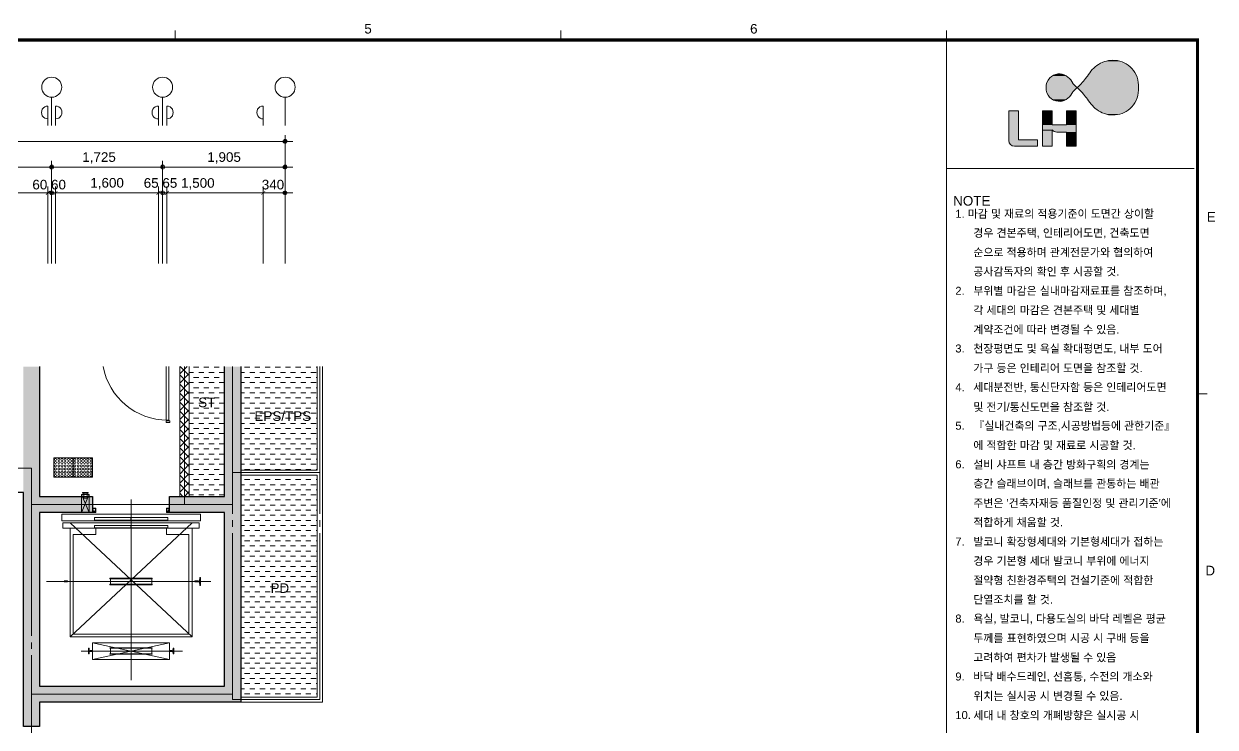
# Model space of a CAD drawing. Header units: millimetres. Extents: x 906 to 41302, y 848 to 28850.
# Drawn here: x 22771 to 41300, y 17912 to 28850 of the extents above; entities that cross this region are included whole.
import ezdxf

# ---------------------------------------------------------------- set-up
doc = ezdxf.new("R2010")
doc.units = ezdxf.units.MM
for name, color, linetype in [('PDF_0', 7, 'Continuous'), ('PDF_A-FLOR-GRID', 7, 'Continuous'), ('PDF_A-ST-AXIS-DIM', 7, 'Continuous'), ('PDF_X-FORM(동탄)$G-BORD-FORM', 7, 'Continuous'), ('PDF_X-단위세대$및$주동평면도$A-DOOR', 7, 'Continuous'), ('PDF_X-단위세대$및$주동평면도$A-FLOR-EVTR', 7, 'Continuous'), ('PDF_X-단위세대$및$주동평면도$A-ST-AXIS-CEN', 7, 'Continuous'), ('PDF_X-단위세대$및$주동평면도$A-ST-CONC', 7, 'Continuous'), ('PDF_X-단위세대$및$주동평면도$A-WALL-DRY', 7, 'Continuous'), ('PDF_X-단위세대$및$주동평면도$A-WALL-MASN-BLOCK', 7, 'Continuous'), ('PDF_문자', 7, 'Continuous')]:
    doc.layers.add(name, color=color, linetype=linetype)
for name, color, linetype, true_color in [('PDF_X-단위세대$및$주동평면도$A-FLOR-MARK-ARCH2', 7, 'Continuous', 0x666666), ('PDF_X-단위세대$및$주동평면도$A-WALL-MASN-PAT2', 7, 'Continuous', 0x666666), ('PDF_X-단위세대$및$주동평면도$S-ST-CONC-PAT1', 7, 'Continuous', 0xb7b7b7)]:
    doc.layers.add(name, color=color, linetype=linetype, true_color=true_color)
doc.styles.add('PDF Arial', font='arial.ttf')

msp = doc.modelspace()

# ---------------------------------------------------------------- linework, layer by layer
at = {"layer": 'PDF_0', "lineweight": 13}
for points in [[(26714, 27021), (26955, 27021)], [(26714, 26621), (26955, 26621)], [(26714, 26221), (26955, 26221)]]:
    msp.add_lwpolyline(points, dxfattribs=at)
for points in [[(23084, 26621), (23325, 26621)], [(24809, 26621), (25050, 26621)], [(23325, 26221), (23084, 26221)], [(24809, 26221), (25050, 26221)]]:
    msp.add_lwpolyline(points, close=True, dxfattribs=at)
for centre, radius in [((26835, 27022), 30.2), ((26835, 27022), 15.3), ((23205, 26622), 30.2), ((23205, 26622), 30.2), ((23205, 26622), 15.3), ((23205, 26622), 15.3), ((24930, 26622), 30.2), ((24930, 26622), 30.2), ((24930, 26622), 15.3), ((24930, 26622), 15.3), ((26835, 26622), 30.2), ((26835, 26622), 15.3), ((23205, 26222), 30.2), ((23205, 26222), 30.2), ((23205, 26222), 15.3), ((23205, 26222), 15.3), ((24930, 26222), 30.2), ((24930, 26222), 30.2), ((24930, 26222), 15.3), ((24930, 26222), 15.3), ((26835, 26222), 30.2), ((26835, 26222), 15.3)]:
    msp.add_circle(centre, radius, dxfattribs=at)
at = {"layer": 'PDF_0', "transparency": 33554559}
for points in [[(23111, 26194), (23117, 26187), (23171, 26254)], [(23111, 26194), (23117, 26187), (23171, 26254)], [(23117, 26187), (23171, 26254), (23178, 26248)], [(23117, 26187), (23171, 26254), (23178, 26248)], [(23291, 26254), (23238, 26187), (23231, 26194)], [(23291, 26254), (23238, 26187), (23231, 26194)], [(23298, 26248), (23291, 26254), (23238, 26187)], [(23298, 26248), (23291, 26254), (23238, 26187)], [(24832, 26194), (24838, 26187), (24891, 26254)], [(24832, 26194), (24838, 26187), (24891, 26254)], [(24838, 26187), (24891, 26254), (24897, 26248)], [(24838, 26187), (24891, 26254), (24897, 26248)], [(25021, 26254), (24967, 26187), (24961, 26194)], [(25021, 26254), (24967, 26187), (24961, 26194)], [(25027, 26248), (25021, 26254), (24967, 26187)], [(25027, 26248), (25021, 26254), (24967, 26187)], [(26462, 26194), (26468, 26187), (26521, 26254)], [(26521, 26254), (26468, 26187), (26462, 26194)], [(26468, 26187), (26521, 26254), (26527, 26248)], [(26527, 26248), (26521, 26254), (26468, 26187)]]:
    msp.add_solid(points, dxfattribs=at)
at = {"layer": 'PDF_A-FLOR-GRID', "lineweight": 5}
for points in [[(25345, 23429), (25412, 23429)], [(25412, 23509), (25491, 23509)], [(25412, 23350), (25491, 23350)], [(25491, 23429), (25570, 23429)], [(25570, 23509), (25650, 23509)], [(25570, 23350), (25650, 23350)], [(25650, 23429), (25729, 23429)], [(25729, 23509), (25809, 23509)], [(25729, 23350), (25809, 23350)], [(25809, 23429), (25888, 23429)], [(25888, 23509), (25894, 23509)], [(25888, 23350), (25894, 23350)], [(26144, 23429), (26205, 23429)], [(26205, 23509), (26285, 23509)], [(26205, 23350), (26285, 23350)], [(26285, 23429), (26364, 23429)], [(26364, 23509), (26444, 23509)], [(26364, 23350), (26444, 23350)], [(26444, 23429), (26523, 23429)], [(26523, 23509), (26602, 23509)], [(26523, 23350), (26602, 23350)], [(26602, 23429), (26682, 23429)], [(26682, 23509), (26761, 23509)], [(26682, 23350), (26761, 23350)], [(26761, 23429), (26840, 23429)], [(26840, 23509), (26920, 23509)], [(26840, 23350), (26920, 23350)], [(26920, 23429), (26999, 23429)], [(26999, 23509), (27079, 23509)], [(26999, 23350), (27079, 23350)], [(27079, 23429), (27158, 23429)], [(27158, 23509), (27237, 23509)], [(27158, 23350), (27237, 23350)], [(27237, 23429), (27317, 23429)], [(27317, 23509), (27335, 23509)], [(27317, 23350), (27335, 23350)], [(25345, 23271), (25412, 23271)], [(25412, 23191), (25491, 23191)], [(25491, 23271), (25570, 23271)], [(25570, 23191), (25650, 23191)], [(25650, 23271), (25729, 23271)], [(25729, 23191), (25809, 23191)], [(25809, 23271), (25888, 23271)], [(25888, 23191), (25894, 23191)], [(26144, 23271), (26205, 23271)], [(26205, 23191), (26285, 23191)], [(26285, 23271), (26364, 23271)], [(26364, 23191), (26444, 23191)], [(26444, 23271), (26523, 23271)], [(26523, 23191), (26602, 23191)], [(26602, 23271), (26682, 23271)], [(26682, 23191), (26761, 23191)], [(26761, 23271), (26840, 23271)], [(26840, 23191), (26920, 23191)], [(26920, 23271), (26999, 23271)], [(26999, 23191), (27079, 23191)], [(27079, 23271), (27158, 23271)], [(27158, 23191), (27237, 23191)], [(27237, 23271), (27317, 23271)], [(27317, 23191), (27335, 23191)], [(25345, 23112), (25412, 23112)], [(25412, 23033), (25491, 23033)], [(25491, 23112), (25570, 23112)], [(25570, 23033), (25650, 23033)], [(25650, 23112), (25729, 23112)], [(25729, 23033), (25809, 23033)], [(25809, 23112), (25888, 23112)], [(25888, 23033), (25894, 23033)], [(26144, 23112), (26205, 23112)], [(26205, 23033), (26285, 23033)], [(26285, 23112), (26364, 23112)], [(26364, 23033), (26444, 23033)], [(26444, 23112), (26523, 23112)], [(26523, 23033), (26602, 23033)], [(26602, 23112), (26682, 23112)], [(26682, 23033), (26761, 23033)], [(26761, 23112), (26840, 23112)], [(26840, 23033), (26920, 23033)], [(26920, 23112), (26999, 23112)], [(26999, 23033), (27079, 23033)], [(27079, 23112), (27158, 23112)], [(27158, 23033), (27237, 23033)], [(27237, 23112), (27317, 23112)], [(27317, 23033), (27335, 23033)], [(25345, 22953), (25412, 22953)], [(25345, 22794), (25412, 22794)], [(25412, 22874), (25491, 22874)], [(25491, 22953), (25570, 22953)], [(25491, 22794), (25570, 22794)], [(25570, 22874), (25650, 22874)], [(25650, 22953), (25729, 22953)], [(25650, 22794), (25729, 22794)], [(25729, 22874), (25809, 22874)], [(25809, 22953), (25888, 22953)], [(25809, 22794), (25888, 22794)], [(25888, 22874), (25894, 22874)], [(26144, 22953), (26205, 22953)], [(26144, 22794), (26205, 22794)], [(26205, 22874), (26285, 22874)], [(26285, 22953), (26364, 22953)], [(26285, 22794), (26364, 22794)], [(26364, 22874), (26444, 22874)], [(26444, 22953), (26523, 22953)], [(26444, 22794), (26523, 22794)], [(26523, 22874), (26602, 22874)], [(26602, 22953), (26682, 22953)], [(26602, 22794), (26682, 22794)], [(26682, 22874), (26761, 22874)], [(26761, 22953), (26840, 22953)], [(26761, 22794), (26840, 22794)], [(26840, 22874), (26920, 22874)], [(26920, 22953), (26999, 22953)], [(26920, 22794), (26999, 22794)], [(26999, 22874), (27079, 22874)], [(27079, 22953), (27158, 22953)], [(27079, 22794), (27158, 22794)], [(27158, 22874), (27237, 22874)], [(27237, 22953), (27317, 22953)], [(27237, 22794), (27317, 22794)], [(27317, 22874), (27335, 22874)], [(25345, 22636), (25412, 22636)], [(25412, 22715), (25491, 22715)], [(25491, 22636), (25570, 22636)], [(25570, 22715), (25650, 22715)], [(25650, 22636), (25729, 22636)], [(25729, 22715), (25809, 22715)], [(25809, 22636), (25888, 22636)], [(25888, 22715), (25894, 22715)], [(26144, 22636), (26205, 22636)], [(26205, 22715), (26285, 22715)], [(26285, 22636), (26364, 22636)], [(26364, 22715), (26444, 22715)], [(26444, 22636), (26523, 22636)], [(26523, 22715), (26602, 22715)], [(26602, 22636), (26682, 22636)], [(26682, 22715), (26761, 22715)], [(26761, 22636), (26840, 22636)], [(26840, 22715), (26920, 22715)], [(26920, 22636), (26999, 22636)], [(26999, 22715), (27079, 22715)], [(27079, 22636), (27158, 22636)], [(27158, 22715), (27237, 22715)], [(27237, 22636), (27317, 22636)], [(27317, 22715), (27335, 22715)], [(25345, 22477), (25412, 22477)], [(25412, 22556), (25491, 22556)], [(25491, 22477), (25570, 22477)], [(25570, 22556), (25650, 22556)], [(25650, 22477), (25729, 22477)], [(25729, 22556), (25809, 22556)], [(25809, 22477), (25888, 22477)], [(25888, 22556), (25894, 22556)], [(26144, 22477), (26205, 22477)], [(26205, 22556), (26285, 22556)], [(26285, 22477), (26364, 22477)], [(26364, 22556), (26444, 22556)], [(26444, 22477), (26523, 22477)], [(26523, 22556), (26602, 22556)], [(26602, 22477), (26682, 22477)], [(26682, 22556), (26761, 22556)], [(26761, 22477), (26840, 22477)], [(26840, 22556), (26920, 22556)], [(26920, 22477), (26999, 22477)], [(26999, 22556), (27079, 22556)], [(27079, 22477), (27158, 22477)], [(27158, 22556), (27237, 22556)], [(27237, 22477), (27317, 22477)], [(27317, 22556), (27335, 22556)], [(25345, 22318), (25412, 22318)], [(25412, 22398), (25491, 22398)], [(25412, 22239), (25491, 22239)], [(25491, 22318), (25570, 22318)], [(25570, 22398), (25650, 22398)], [(25570, 22239), (25650, 22239)], [(25650, 22318), (25729, 22318)], [(25729, 22398), (25809, 22398)], [(25729, 22239), (25809, 22239)], [(25809, 22318), (25888, 22318)], [(25888, 22398), (25894, 22398)], [(25888, 22239), (25894, 22239)], [(26144, 22318), (26205, 22318)], [(26205, 22398), (26285, 22398)], [(26205, 22239), (26285, 22239)], [(26285, 22318), (26364, 22318)], [(26364, 22398), (26444, 22398)], [(26364, 22239), (26444, 22239)], [(26444, 22318), (26523, 22318)], [(26523, 22398), (26602, 22398)], [(26523, 22239), (26602, 22239)], [(26602, 22318), (26682, 22318)], [(26682, 22398), (26761, 22398)], [(26682, 22239), (26761, 22239)], [(26761, 22318), (26840, 22318)], [(26840, 22398), (26920, 22398)], [(26840, 22239), (26920, 22239)], [(26920, 22318), (26999, 22318)], [(26999, 22398), (27079, 22398)], [(26999, 22239), (27079, 22239)], [(27079, 22318), (27158, 22318)], [(27158, 22398), (27237, 22398)], [(27158, 22239), (27237, 22239)], [(27237, 22318), (27317, 22318)], [(27317, 22398), (27335, 22398)], [(27317, 22239), (27335, 22239)], [(25345, 22159), (25412, 22159)], [(25412, 22080), (25491, 22080)], [(25491, 22159), (25570, 22159)], [(25570, 22080), (25650, 22080)], [(25650, 22159), (25729, 22159)], [(25729, 22080), (25809, 22080)], [(25809, 22159), (25888, 22159)], [(25888, 22080), (25894, 22080)], [(26144, 22159), (26205, 22159)], [(26205, 22080), (26285, 22080)], [(26285, 22159), (26364, 22159)], [(26364, 22080), (26444, 22080)], [(26444, 22159), (26523, 22159)], [(26523, 22080), (26602, 22080)], [(26602, 22159), (26682, 22159)], [(26682, 22080), (26761, 22080)], [(26761, 22159), (26840, 22159)], [(26840, 22080), (26920, 22080)], [(26920, 22159), (26999, 22159)], [(26999, 22080), (27079, 22080)], [(27079, 22159), (27158, 22159)], [(27158, 22080), (27237, 22080)], [(27237, 22159), (27317, 22159)], [(27317, 22080), (27335, 22080)], [(25345, 22001), (25412, 22001)], [(25412, 21921), (25491, 21921)], [(25491, 22001), (25570, 22001)], [(25570, 21921), (25650, 21921)], [(25650, 22001), (25729, 22001)], [(25729, 21921), (25809, 21921)], [(25809, 22001), (25888, 22001)], [(25888, 21921), (25894, 21921)], [(26144, 22001), (26205, 22001)], [(26205, 21921), (26285, 21921)], [(26285, 22001), (26364, 22001)], [(26364, 21921), (26444, 21921)], [(26444, 22001), (26523, 22001)], [(26523, 21921), (26602, 21921)], [(26602, 22001), (26682, 22001)], [(26682, 21921), (26761, 21921)], [(26761, 22001), (26840, 22001)], [(26840, 21921), (26920, 21921)], [(26920, 22001), (26999, 22001)], [(26999, 21921), (27079, 21921)], [(27079, 22001), (27158, 22001)], [(27158, 21921), (27237, 21921)], [(27237, 22001), (27317, 22001)], [(27317, 21921), (27335, 21921)], [(25345, 21842), (25412, 21842)], [(25345, 21683), (25412, 21683)], [(25412, 21763), (25491, 21763)], [(25491, 21842), (25570, 21842)], [(25491, 21683), (25570, 21683)], [(25570, 21763), (25650, 21763)], [(25650, 21842), (25729, 21842)], [(25650, 21683), (25729, 21683)], [(25729, 21763), (25809, 21763)], [(25809, 21842), (25888, 21842)], [(25809, 21683), (25888, 21683)], [(25888, 21763), (25894, 21763)], [(26144, 21683), (26205, 21683)], [(26205, 21763), (26285, 21763)], [(26285, 21683), (26364, 21683)], [(26364, 21763), (26444, 21763)], [(26444, 21683), (26523, 21683)], [(26523, 21763), (26602, 21763)], [(26602, 21683), (26682, 21683)], [(26682, 21763), (26761, 21763)], [(26761, 21683), (26840, 21683)], [(26840, 21763), (26920, 21763)], [(26920, 21683), (26999, 21683)], [(26999, 21763), (27079, 21763)], [(27079, 21683), (27158, 21683)], [(27158, 21763), (27237, 21763)], [(27237, 21683), (27317, 21683)], [(27317, 21763), (27335, 21763)], [(25345, 21524), (25412, 21524)], [(25412, 21604), (25491, 21604)], [(25491, 21524), (25570, 21524)], [(25570, 21604), (25650, 21604)], [(25650, 21524), (25729, 21524)], [(25729, 21604), (25809, 21604)], [(25809, 21524), (25888, 21524)], [(25888, 21604), (25894, 21604)], [(26144, 21524), (26205, 21524)], [(26205, 21604), (26285, 21604)], [(26285, 21524), (26364, 21524)], [(26364, 21604), (26444, 21604)], [(26444, 21524), (26523, 21524)], [(26523, 21604), (26602, 21604)], [(26602, 21524), (26682, 21524)], [(26682, 21604), (26761, 21604)], [(26761, 21524), (26840, 21524)], [(26840, 21604), (26920, 21604)], [(26920, 21524), (26999, 21524)], [(26999, 21604), (27079, 21604)], [(27079, 21524), (27158, 21524)], [(27158, 21604), (27237, 21604)], [(27237, 21524), (27317, 21524)], [(27317, 21604), (27335, 21604)], [(26144, 21366), (26205, 21366)], [(26205, 21445), (26285, 21445)], [(26285, 21366), (26364, 21366)], [(26364, 21445), (26444, 21445)], [(26444, 21366), (26523, 21366)], [(26523, 21445), (26602, 21445)], [(26602, 21366), (26682, 21366)], [(26682, 21445), (26761, 21445)], [(26761, 21366), (26840, 21366)], [(26840, 21445), (26920, 21445)], [(26920, 21366), (26999, 21366)], [(26999, 21445), (27079, 21445)], [(27079, 21366), (27158, 21366)], [(27158, 21445), (27237, 21445)], [(27237, 21366), (27317, 21366)], [(27317, 21445), (27335, 21445)], [(26144, 21207), (26205, 21207)], [(26205, 21286), (26285, 21286)], [(26205, 21128), (26285, 21128)], [(26285, 21207), (26364, 21207)], [(26364, 21286), (26444, 21286)], [(26364, 21128), (26444, 21128)], [(26444, 21207), (26523, 21207)], [(26523, 21286), (26602, 21286)], [(26523, 21128), (26602, 21128)], [(26602, 21207), (26682, 21207)], [(26682, 21286), (26761, 21286)], [(26682, 21128), (26761, 21128)], [(26761, 21207), (26840, 21207)], [(26840, 21286), (26920, 21286)], [(26840, 21128), (26920, 21128)], [(26920, 21207), (26999, 21207)], [(26999, 21286), (27079, 21286)], [(26999, 21128), (27079, 21128)], [(27079, 21207), (27158, 21207)], [(27158, 21286), (27237, 21286)], [(27158, 21128), (27237, 21128)], [(27237, 21207), (27317, 21207)], [(27317, 21286), (27335, 21286)], [(27317, 21128), (27335, 21128)], [(26144, 21048), (26205, 21048)], [(26205, 20969), (26285, 20969)], [(26285, 21048), (26364, 21048)], [(26364, 20969), (26444, 20969)], [(26444, 21048), (26523, 21048)], [(26523, 20969), (26602, 20969)], [(26602, 21048), (26682, 21048)], [(26682, 20969), (26761, 20969)], [(26761, 21048), (26840, 21048)], [(26840, 20969), (26920, 20969)], [(26920, 21048), (26999, 21048)], [(26999, 20969), (27079, 20969)], [(27079, 21048), (27158, 21048)], [(27158, 20969), (27237, 20969)], [(27237, 21048), (27317, 21048)], [(27317, 20969), (27335, 20969)], [(26144, 20889), (26205, 20889)], [(26205, 20810), (26285, 20810)], [(26285, 20889), (26364, 20889)], [(26364, 20810), (26444, 20810)], [(26444, 20889), (26523, 20889)], [(26523, 20810), (26602, 20810)], [(26602, 20889), (26682, 20889)], [(26682, 20810), (26761, 20810)], [(26761, 20889), (26840, 20889)], [(26840, 20810), (26920, 20810)], [(26920, 20889), (26999, 20889)], [(26999, 20810), (27079, 20810)], [(27079, 20889), (27158, 20889)], [(27158, 20810), (27237, 20810)], [(27237, 20889), (27317, 20889)], [(27317, 20810), (27335, 20810)], [(26144, 20731), (26205, 20731)], [(26144, 20572), (26205, 20572)], [(26205, 20651), (26285, 20651)], [(26285, 20731), (26364, 20731)], [(26285, 20572), (26364, 20572)], [(26364, 20651), (26444, 20651)], [(26444, 20731), (26523, 20731)], [(26444, 20572), (26523, 20572)], [(26523, 20651), (26602, 20651)], [(26602, 20731), (26682, 20731)], [(26602, 20572), (26682, 20572)], [(26682, 20651), (26761, 20651)], [(26761, 20731), (26840, 20731)], [(26761, 20572), (26840, 20572)], [(26840, 20651), (26920, 20651)], [(26920, 20731), (26999, 20731)], [(26920, 20572), (26999, 20572)], [(26999, 20651), (27079, 20651)], [(27079, 20731), (27158, 20731)], [(27079, 20572), (27158, 20572)], [(27158, 20651), (27237, 20651)], [(27237, 20731), (27317, 20731)], [(27237, 20572), (27317, 20572)], [(27317, 20651), (27335, 20651)], [(26144, 20413), (26205, 20413)], [(26205, 20493), (26285, 20493)], [(26285, 20413), (26364, 20413)], [(26364, 20493), (26444, 20493)], [(26444, 20413), (26523, 20413)], [(26523, 20493), (26602, 20493)], [(26602, 20413), (26682, 20413)], [(26682, 20493), (26761, 20493)], [(26761, 20413), (26840, 20413)], [(26840, 20493), (26920, 20493)], [(26920, 20413), (26999, 20413)], [(26999, 20493), (27079, 20493)], [(27079, 20413), (27158, 20413)], [(27158, 20493), (27237, 20493)], [(27237, 20413), (27317, 20413)], [(27317, 20493), (27335, 20493)], [(26144, 20254), (26205, 20254)], [(26205, 20334), (26285, 20334)], [(26285, 20254), (26364, 20254)], [(26364, 20334), (26444, 20334)], [(26444, 20254), (26523, 20254)], [(26523, 20334), (26602, 20334)], [(26602, 20254), (26682, 20254)], [(26682, 20334), (26761, 20334)], [(26761, 20254), (26840, 20254)], [(26840, 20334), (26920, 20334)], [(26920, 20254), (26999, 20254)], [(26999, 20334), (27079, 20334)], [(27079, 20254), (27158, 20254)], [(27158, 20334), (27237, 20334)], [(27237, 20254), (27317, 20254)], [(27317, 20334), (27335, 20334)], [(26144, 20096), (26205, 20096)], [(26205, 20175), (26285, 20175)], [(26205, 20016), (26285, 20016)], [(26285, 20096), (26364, 20096)], [(26364, 20175), (26444, 20175)], [(26364, 20016), (26444, 20016)], [(26444, 20096), (26523, 20096)], [(26523, 20175), (26602, 20175)], [(26523, 20016), (26602, 20016)], [(26602, 20096), (26682, 20096)], [(26682, 20175), (26761, 20175)], [(26682, 20016), (26761, 20016)], [(26761, 20096), (26840, 20096)], [(26840, 20175), (26920, 20175)], [(26840, 20016), (26920, 20016)], [(26920, 20096), (26999, 20096)], [(26999, 20175), (27079, 20175)], [(26999, 20016), (27079, 20016)], [(27079, 20096), (27158, 20096)], [(27158, 20175), (27237, 20175)], [(27158, 20016), (27237, 20016)], [(27237, 20096), (27317, 20096)], [(27317, 20175), (27335, 20175)], [(27317, 20016), (27335, 20016)], [(26144, 19937), (26205, 19937)], [(26205, 19859), (26285, 19859)], [(26285, 19937), (26364, 19937)], [(26364, 19859), (26444, 19859)], [(26444, 19937), (26523, 19937)], [(26523, 19859), (26602, 19859)], [(26602, 19937), (26682, 19937)], [(26682, 19859), (26761, 19859)], [(26761, 19937), (26840, 19937)], [(26840, 19859), (26920, 19859)], [(26920, 19937), (26999, 19937)], [(26999, 19859), (27079, 19859)], [(27079, 19937), (27158, 19937)], [(27158, 19859), (27237, 19859)], [(27237, 19937), (27317, 19937)], [(27317, 19859), (27335, 19859)], [(26144, 19779), (26205, 19779)], [(26205, 19700), (26285, 19700)], [(26285, 19779), (26364, 19779)], [(26364, 19700), (26444, 19700)], [(26444, 19779), (26523, 19779)], [(26523, 19700), (26602, 19700)], [(26602, 19779), (26682, 19779)], [(26682, 19700), (26761, 19700)], [(26761, 19779), (26840, 19779)], [(26840, 19700), (26920, 19700)], [(26920, 19779), (26999, 19779)], [(26999, 19700), (27079, 19700)], [(27079, 19779), (27158, 19779)], [(27158, 19700), (27237, 19700)], [(27237, 19779), (27317, 19779)], [(27317, 19700), (27335, 19700)], [(26144, 19620), (26205, 19620)], [(26144, 19462), (26205, 19462)], [(26205, 19541), (26285, 19541)], [(26285, 19620), (26364, 19620)], [(26285, 19462), (26364, 19462)], [(26364, 19541), (26444, 19541)], [(26444, 19620), (26523, 19620)], [(26444, 19462), (26523, 19462)], [(26523, 19541), (26602, 19541)], [(26602, 19620), (26682, 19620)], [(26602, 19462), (26682, 19462)], [(26682, 19541), (26761, 19541)], [(26761, 19620), (26840, 19620)], [(26761, 19462), (26840, 19462)], [(26840, 19541), (26920, 19541)], [(26920, 19620), (26999, 19620)], [(26920, 19462), (26999, 19462)], [(26999, 19541), (27079, 19541)], [(27079, 19620), (27158, 19620)], [(27079, 19462), (27158, 19462)], [(27158, 19541), (27237, 19541)], [(27237, 19620), (27317, 19620)], [(27237, 19462), (27317, 19462)], [(27317, 19541), (27335, 19541)], [(26144, 19303), (26205, 19303)], [(26205, 19382), (26285, 19382)], [(26285, 19303), (26364, 19303)], [(26364, 19382), (26444, 19382)], [(26444, 19303), (26523, 19303)], [(26523, 19382), (26602, 19382)], [(26602, 19303), (26682, 19303)], [(26682, 19382), (26761, 19382)], [(26761, 19303), (26840, 19303)], [(26840, 19382), (26920, 19382)], [(26920, 19303), (26999, 19303)], [(26999, 19382), (27079, 19382)], [(27079, 19303), (27158, 19303)], [(27158, 19382), (27237, 19382)], [(27237, 19303), (27317, 19303)], [(27317, 19382), (27335, 19382)], [(26144, 19144), (26205, 19144)], [(26205, 19224), (26285, 19224)], [(26285, 19144), (26364, 19144)], [(26364, 19224), (26444, 19224)], [(26444, 19144), (26523, 19144)], [(26523, 19224), (26602, 19224)], [(26602, 19144), (26682, 19144)], [(26682, 19224), (26761, 19224)], [(26761, 19144), (26840, 19144)], [(26840, 19224), (26920, 19224)], [(26920, 19144), (26999, 19144)], [(26999, 19224), (27079, 19224)], [(27079, 19144), (27158, 19144)], [(27158, 19224), (27237, 19224)], [(27237, 19144), (27317, 19144)], [(27317, 19224), (27335, 19224)], [(26144, 18985), (26205, 18985)], [(26205, 19065), (26285, 19065)], [(26205, 18906), (26285, 18906)], [(26285, 18985), (26364, 18985)], [(26364, 19065), (26444, 19065)], [(26364, 18906), (26444, 18906)], [(26444, 18985), (26523, 18985)], [(26523, 19065), (26602, 19065)], [(26523, 18906), (26602, 18906)], [(26602, 18985), (26682, 18985)], [(26682, 19065), (26761, 19065)], [(26682, 18906), (26761, 18906)], [(26761, 18985), (26840, 18985)], [(26840, 19065), (26920, 19065)], [(26840, 18906), (26920, 18906)], [(26920, 18985), (26999, 18985)], [(26999, 19065), (27079, 19065)], [(26999, 18906), (27079, 18906)], [(27079, 18985), (27158, 18985)], [(27158, 19065), (27237, 19065)], [(27158, 18906), (27237, 18906)], [(27237, 18985), (27317, 18985)], [(27317, 19065), (27335, 19065)], [(27317, 18906), (27335, 18906)], [(26144, 18827), (26205, 18827)], [(26205, 18747), (26285, 18747)], [(26285, 18827), (26364, 18827)], [(26364, 18747), (26444, 18747)], [(26444, 18827), (26523, 18827)], [(26523, 18747), (26602, 18747)], [(26602, 18827), (26682, 18827)], [(26682, 18747), (26761, 18747)], [(26761, 18827), (26840, 18827)], [(26840, 18747), (26920, 18747)], [(26920, 18827), (26999, 18827)], [(26999, 18747), (27079, 18747)], [(27079, 18827), (27158, 18827)], [(27158, 18747), (27237, 18747)], [(27237, 18827), (27317, 18827)], [(27317, 18747), (27335, 18747)], [(26144, 18668), (26205, 18668)], [(26205, 18589), (26285, 18589)], [(26285, 18668), (26364, 18668)], [(26364, 18589), (26444, 18589)], [(26444, 18668), (26523, 18668)], [(26523, 18589), (26602, 18589)], [(26602, 18668), (26682, 18668)], [(26682, 18589), (26761, 18589)], [(26761, 18668), (26840, 18668)], [(26840, 18589), (26920, 18589)], [(26920, 18668), (26999, 18668)], [(26999, 18589), (27079, 18589)], [(27079, 18668), (27158, 18668)], [(27158, 18589), (27237, 18589)], [(27237, 18668), (27317, 18668)], [(27317, 18589), (27335, 18589)], [(26144, 18509), (26205, 18509)], [(26205, 18430), (26285, 18430)], [(26285, 18509), (26364, 18509)], [(26364, 18430), (26444, 18430)], [(26444, 18509), (26523, 18509)], [(26523, 18430), (26602, 18430)], [(26602, 18509), (26682, 18509)], [(26682, 18430), (26761, 18430)], [(26761, 18509), (26840, 18509)], [(26840, 18430), (26920, 18430)], [(26920, 18509), (26999, 18509)], [(26999, 18430), (27079, 18430)], [(27079, 18509), (27158, 18509)], [(27158, 18430), (27237, 18430)], [(27237, 18509), (27317, 18509)], [(27317, 18430), (27335, 18430)]]:
    msp.add_lwpolyline(points, dxfattribs=at)
at = {"layer": 'PDF_A-ST-AXIS-DIM', "lineweight": 13}
for points in [[(23204, 27708), (23204, 27271)], [(24929, 27708), (24929, 27271)], [(26834, 27708), (26834, 27271)], [(26834, 25121), (26834, 27121)], [(26775, 27021), (11605, 27021)], [(26834, 26721), (26834, 25121), (26834, 26321)], [(19944, 26621), (23145, 26621)], [(23264, 26621), (24870, 26621)], [(24989, 26621), (26775, 26621)], [(24804, 26221), (24864, 26221), (23264, 26221), (23325, 26221), (23264, 26221), (23204, 26221), (23145, 26221), (23084, 26221), (23145, 26221), (19884, 26221)], [(24870, 26221), (24809, 26221)], [(24864, 26221), (24929, 26221), (24995, 26221), (25054, 26221)], [(24989, 26221), (25050, 26221)], [(24995, 26221), (26494, 26221), (26775, 26221)]]:
    msp.add_lwpolyline(points, dxfattribs=at)
for points in [[(23145, 27372, -1.000007), (23145, 27571), (23145, 27271)], [(23265, 27372, 1.000007), (23264, 27571), (23264, 27271)], [(24865, 27372, -1.000007), (24864, 27571), (24864, 27271)], [(24995, 27372, 1.000007), (24995, 27571), (24995, 27271)], [(26495, 27372, -1.000007), (26494, 27571), (26494, 27271)]]:
    msp.add_lwpolyline(points, format="xyb", dxfattribs=at)
for points in [[(23204, 26321), (23204, 25121), (23204, 26721), (23204, 25121)], [(24929, 26321), (24929, 25121), (24929, 26721), (24929, 25121)], [(23145, 26321), (23145, 25121)], [(23264, 26321), (23264, 25121)], [(24864, 26321), (24864, 25121)], [(24995, 26321), (24995, 25121)], [(26494, 26321), (26494, 25121)]]:
    msp.add_lwpolyline(points, close=True, dxfattribs=at)
for centre in [(23205, 27865), (24930, 27865), (26835, 27865)]:
    msp.add_circle(centre, 156, dxfattribs=at)
at = {"layer": 'PDF_X-FORM(동탄)$G-BORD-FORM', "lineweight": 13}
for points in [[(25125, 28598), (25125, 28749)], [(31125, 28598), (31125, 28749)], [(37124, 28749), (37124, 949)], [(40974, 26598), (37124, 26598)], [(41024, 23098), (41174, 23098)]]:
    msp.add_lwpolyline(points, dxfattribs=at)
at = {"layer": 'PDF_X-FORM(동탄)$G-BORD-FORM', "lineweight": 0, "const_width": 49.7}
msp.add_lwpolyline([(1124, 1099), (41025, 1099), (41025, 28599), (1124, 28599)], close=True, dxfattribs=at)
at = {"layer": 'PDF_X-FORM(동탄)$G-BORD-FORM', "lineweight": 13}
for points in [[(39302, 28024, 0.00614), (39313, 28038, -0.103863), (39485, 28219, -0.164713), (39744, 28282, -0.188538), (40004, 28158, -0.195197), (40109, 27858, -0.195197), (40004, 27557, -0.188538), (39744, 27434, -0.164713), (39485, 27497, -0.103863), (39314, 27678, 0.00614), (39302, 27692, 0.067308), (39155, 27858, 0.067308)], [(39152, 27858, 0.071939), (39078, 27775, 0.064481), (39071, 27766, -0.11716), (38984, 27674, -0.173707), (38856, 27646, -0.175535), (38726, 27708, -0.204267), (38672, 27858, -0.204267), (38727, 28009, -0.175535), (38855, 28071, -0.173707), (38983, 28042, -0.11716), (39072, 27951, 0.064481), (39078, 27941, 0.071939)], [(38179, 26947), (38539, 26947), (38539, 27047), (38239, 27047), (38239, 27498), (38089, 27498), (38089, 27037, 0.414208)], [(38836, 27167), (38989, 27167), (38989, 26947), (39139, 26947), (39139, 27498), (38989, 27498), (38989, 27278), (38764, 27278), (38764, 27498), (38614, 27498), (38614, 26947), (38764, 26947), (38764, 27202, 0.232377)]]:
    msp.add_lwpolyline(points, format="xyb", close=True, dxfattribs=at)
at = {"layer": 'PDF_X-FORM(동탄)$G-BORD-FORM', "transparency": 33554559}
for points in [[(39438, 28183), (40004, 28158), (39409, 28158)], [(39444, 28189), (39978, 28183), (39438, 28183)], [(39978, 28183), (39438, 28183), (40004, 28158)], [(39467, 28207), (39970, 28189), (39444, 28189)], [(39970, 28189), (39444, 28189), (39978, 28183)], [(39484, 28219), (39948, 28207), (39467, 28207)], [(39948, 28207), (39467, 28207), (39970, 28189)], [(39497, 28227), (39929, 28219), (39484, 28219)], [(39929, 28219), (39484, 28219), (39948, 28207)], [(39518, 28238), (39917, 28227), (39497, 28227)], [(39917, 28227), (39497, 28227), (39929, 28219)], [(39531, 28245), (39896, 28238), (39518, 28238)], [(39896, 28238), (39518, 28238), (39917, 28227)], [(39553, 28254), (39885, 28245), (39531, 28245)], [(39885, 28245), (39531, 28245), (39896, 28238)], [(39566, 28259), (39861, 28254), (39553, 28254)], [(39861, 28254), (39553, 28254), (39885, 28245)], [(39590, 28267), (39851, 28259), (39566, 28259)], [(39851, 28259), (39566, 28259), (39861, 28254)], [(39602, 28270), (39825, 28267), (39590, 28267)], [(39825, 28267), (39590, 28267), (39851, 28259)], [(39627, 28277), (39816, 28270), (39602, 28270)], [(39816, 28270), (39602, 28270), (39825, 28267)], [(39638, 28278), (39787, 28277), (39627, 28277)], [(39787, 28277), (39627, 28277), (39816, 28270)], [(39665, 28282), (39780, 28278), (39638, 28278)], [(39780, 28278), (39638, 28278), (39787, 28277)], [(39673, 28282), (39746, 28282), (39665, 28282)], [(39746, 28282), (39665, 28282), (39780, 28278)], [(39704, 28284), (39743, 28282), (39673, 28282)], [(39743, 28282), (39673, 28282), (39746, 28282)], [(38709, 27987), (39053, 27977), (38703, 27977)], [(38720, 28000), (39045, 27987), (38709, 27987)], [(39045, 27987), (38709, 27987), (39053, 27977)], [(38727, 28008), (39032, 28000), (38720, 28000)], [(39032, 28000), (38720, 28000), (39045, 27987)], [(38742, 28023), (39025, 28008), (38727, 28008)], [(39025, 28008), (38727, 28008), (39032, 28000)], [(38748, 28027), (39009, 28023), (38742, 28023)], [(39009, 28023), (38742, 28023), (39025, 28008)], [(38768, 28041), (39002, 28027), (38748, 28027)], [(39002, 28027), (38748, 28027), (39009, 28023)], [(38772, 28044), (38983, 28041), (38768, 28041)], [(38983, 28041), (38768, 28041), (39002, 28027)], [(38793, 28053), (38978, 28044), (38772, 28044)], [(38978, 28044), (38772, 28044), (38983, 28041)], [(38799, 28056), (38959, 28053), (38793, 28053)], [(38959, 28053), (38793, 28053), (38978, 28044)], [(38820, 28063), (38953, 28056), (38799, 28056)], [(38953, 28056), (38799, 28056), (38959, 28053)], [(38826, 28065), (38934, 28063), (38820, 28063)], [(38934, 28063), (38820, 28063), (38953, 28056)], [(38849, 28069), (38926, 28065), (38826, 28065)], [(38926, 28065), (38826, 28065), (38934, 28063)], [(38855, 28070), (38909, 28069), (38849, 28069)], [(38909, 28069), (38849, 28069), (38926, 28065)], [(38882, 28071), (38897, 28070), (38855, 28070)], [(38897, 28070), (38855, 28070), (38909, 28069)], [(39299, 28018), (40097, 27979), (39271, 27979)], [(39302, 28024), (40085, 28018), (39299, 28018)], [(40085, 28018), (39299, 28018), (40097, 27979)], [(39313, 28037), (40083, 28024), (39302, 28024)], [(40083, 28024), (39302, 28024), (40085, 28018)], [(39326, 28055), (40077, 28037), (39313, 28037)], [(40077, 28037), (39313, 28037), (40083, 28024)], [(39341, 28080), (40070, 28055), (39326, 28055)], [(40070, 28055), (39326, 28055), (40077, 28037)], [(39351, 28091), (40058, 28080), (39341, 28080)], [(40058, 28080), (39341, 28080), (40070, 28055)], [(39372, 28119), (40052, 28091), (39351, 28091)], [(40052, 28091), (39351, 28091), (40058, 28080)], [(39378, 28126), (40034, 28119), (39372, 28119)], [(40034, 28119), (39372, 28119), (40052, 28091)], [(39407, 28155), (40029, 28126), (39378, 28126)], [(40029, 28126), (39378, 28126), (40034, 28119)], [(39409, 28158), (40005, 28155), (39407, 28155)], [(40005, 28155), (39407, 28155), (40029, 28126)], [(40004, 28158), (39409, 28158), (40005, 28155)], [(38677, 27911), (39121, 27885), (38673, 27885)], [(39121, 27885), (38673, 27885), (39123, 27883)], [(38673, 27885), (39123, 27883), (38673, 27883)], [(39123, 27883), (38673, 27883), (39151, 27857)], [(38673, 27883), (39151, 27857), (38673, 27857)], [(39151, 27857), (38673, 27857), (39123, 27832)], [(38673, 27857), (39123, 27832), (38673, 27832)], [(39123, 27832), (38673, 27832), (39121, 27830)], [(38673, 27832), (39121, 27830), (38673, 27830)], [(39121, 27830), (38673, 27830), (39099, 27805)], [(38673, 27830), (39099, 27805), (38677, 27805)], [(38684, 27938), (39098, 27911), (38677, 27911)], [(39099, 27911), (39099, 27911), (38677, 27911)], [(39099, 27911), (38677, 27911), (39098, 27911)], [(39099, 27911), (38677, 27911), (39121, 27885)], [(39099, 27805), (38677, 27805), (39098, 27803)], [(38677, 27805), (39098, 27803), (38677, 27803)], [(39098, 27803), (38677, 27803), (39079, 27777)], [(38677, 27803), (39079, 27777), (38684, 27777)], [(38685, 27941), (39079, 27938), (38684, 27938)], [(39079, 27938), (38684, 27938), (39098, 27911)], [(38687, 27945), (39077, 27941), (38685, 27941)], [(39077, 27941), (38685, 27941), (39079, 27938)], [(38690, 27951), (39074, 27945), (38687, 27945)], [(39074, 27945), (38687, 27945), (39077, 27941)], [(38695, 27963), (39071, 27951), (38690, 27951)], [(39071, 27951), (38690, 27951), (39074, 27945)], [(38703, 27977), (39062, 27963), (38695, 27963)], [(39062, 27963), (38695, 27963), (39071, 27951)], [(39053, 27977), (38703, 27977), (39062, 27963)], [(39195, 27896), (40109, 27857), (39154, 27857)], [(40109, 27857), (39154, 27857), (40109, 27820)], [(39154, 27857), (40109, 27820), (39195, 27820)], [(39199, 27899), (40109, 27896), (39195, 27896)], [(40109, 27896), (39195, 27896), (40109, 27857)], [(40109, 27820), (39195, 27820), (40109, 27817)], [(39195, 27820), (40109, 27817), (39199, 27817)], [(39233, 27936), (40109, 27899), (39199, 27899)], [(40109, 27899), (39199, 27899), (40109, 27896)], [(40109, 27817), (39199, 27817), (40105, 27780)], [(39199, 27817), (40105, 27780), (39233, 27780)], [(39237, 27939), (40105, 27936), (39233, 27936)], [(40105, 27936), (39233, 27936), (40109, 27899)], [(39269, 27978), (40105, 27939), (39237, 27939)], [(40105, 27939), (39237, 27939), (40105, 27936)], [(39271, 27979), (40097, 27978), (39269, 27978)], [(40097, 27978), (39269, 27978), (40105, 27939)], [(40097, 27979), (39271, 27979), (40097, 27978)], [(39079, 27777), (38684, 27777), (39077, 27774)], [(38684, 27777), (39077, 27774), (38685, 27774)], [(39077, 27774), (38685, 27774), (39074, 27770)], [(38685, 27774), (39074, 27770), (38687, 27770)], [(39074, 27770), (38687, 27770), (39071, 27764)], [(38687, 27770), (39071, 27764), (38690, 27764)], [(39071, 27764), (38690, 27764), (39062, 27752)], [(38690, 27764), (39062, 27752), (38695, 27752)], [(39062, 27752), (38695, 27752), (39053, 27739)], [(38695, 27752), (39053, 27739), (38703, 27739)], [(39053, 27739), (38703, 27739), (39045, 27728)], [(38703, 27739), (39045, 27728), (38709, 27728)], [(39045, 27728), (38709, 27728), (39032, 27715)], [(38709, 27728), (39032, 27715), (38720, 27715)], [(39032, 27715), (38720, 27715), (39025, 27707)], [(38720, 27715), (39025, 27707), (38727, 27707)], [(39025, 27707), (38727, 27707), (39009, 27693)], [(38727, 27707), (39009, 27693), (38742, 27693)], [(39009, 27693), (38742, 27693), (39002, 27688)], [(38742, 27693), (39002, 27688), (38748, 27688)], [(39002, 27688), (38748, 27688), (38983, 27674)], [(38748, 27688), (38983, 27674), (38768, 27674)], [(38983, 27674), (38768, 27674), (38978, 27672)], [(38768, 27674), (38978, 27672), (38772, 27672)], [(38978, 27672), (38772, 27672), (38959, 27662)], [(38772, 27672), (38959, 27662), (38793, 27662)], [(38959, 27662), (38793, 27662), (38953, 27660)], [(38793, 27662), (38953, 27660), (38799, 27660)], [(38953, 27660), (38799, 27660), (38934, 27652)], [(38799, 27660), (38934, 27652), (38820, 27652)], [(38934, 27652), (38820, 27652), (38926, 27650)], [(38820, 27652), (38926, 27650), (38826, 27650)], [(38926, 27650), (38826, 27650), (38909, 27647)], [(38826, 27650), (38909, 27647), (38849, 27647)], [(38849, 27647), (38855, 27646), (38897, 27646)], [(38849, 27647), (38909, 27647), (38897, 27646)], [(38855, 27646), (38897, 27646), (38882, 27644)], [(40105, 27780), (39233, 27780), (40105, 27776)], [(39233, 27780), (40105, 27776), (39237, 27776)], [(40105, 27776), (39237, 27776), (40097, 27737)], [(39237, 27776), (40097, 27737), (39269, 27737)], [(40097, 27737), (39269, 27737), (39271, 27737)], [(39269, 27737), (40097, 27737), (40097, 27737)], [(40097, 27737), (39271, 27737), (40085, 27698)], [(39271, 27737), (40085, 27698), (39299, 27698)], [(40085, 27698), (39299, 27698), (40083, 27692)], [(39299, 27698), (40083, 27692), (39302, 27692)], [(40083, 27692), (39302, 27692), (40077, 27678)], [(39302, 27692), (40077, 27678), (39313, 27678)], [(40077, 27678), (39313, 27678), (40070, 27660)], [(39313, 27678), (40070, 27660), (39326, 27660)], [(40070, 27660), (39326, 27660), (40058, 27636)], [(39326, 27660), (40058, 27636), (39341, 27636)], [(40058, 27636), (39341, 27636), (40052, 27624)], [(39341, 27636), (40052, 27624), (39351, 27624)], [(40052, 27624), (39351, 27624), (40034, 27596)], [(39351, 27624), (40034, 27596), (39372, 27596)], [(38239, 27498), (38089, 27498), (38239, 27047)], [(38089, 27498), (38239, 27047), (38089, 27047)], [(38764, 27498), (38614, 27498), (38764, 27278)], [(38614, 27498), (38764, 27278), (38614, 27278)], [(39139, 27498), (38989, 27498), (39139, 27278)], [(38989, 27498), (39139, 27278), (38989, 27278)], [(40034, 27596), (39372, 27596), (40029, 27590)], [(39372, 27596), (40029, 27590), (39378, 27590)], [(40029, 27590), (39378, 27590), (40005, 27560)], [(39378, 27590), (40005, 27560), (39407, 27560)], [(40005, 27560), (39407, 27560), (40004, 27558)], [(39407, 27560), (40004, 27558), (39409, 27558)], [(40004, 27558), (39409, 27558), (39978, 27532)], [(39409, 27558), (39978, 27532), (39438, 27532)], [(39978, 27532), (39438, 27532), (39970, 27526)], [(39438, 27532), (39970, 27526), (39444, 27526)], [(39970, 27526), (39444, 27526), (39948, 27508)], [(39444, 27526), (39948, 27508), (39467, 27508)], [(39948, 27508), (39467, 27508), (39929, 27496)], [(39467, 27508), (39929, 27496), (39484, 27496)], [(39929, 27496), (39484, 27496), (39917, 27488)], [(39484, 27496), (39917, 27488), (39497, 27488)], [(39917, 27488), (39497, 27488), (39896, 27476)], [(39497, 27488), (39896, 27476), (39518, 27476)], [(39896, 27476), (39518, 27476), (39885, 27471)], [(39518, 27476), (39885, 27471), (39531, 27471)], [(39885, 27471), (39531, 27471), (39861, 27461)], [(39531, 27471), (39861, 27461), (39553, 27461)], [(39861, 27461), (39553, 27461), (39851, 27456)], [(39553, 27461), (39851, 27456), (39566, 27456)], [(39851, 27456), (39566, 27456), (39825, 27448)], [(39566, 27456), (39825, 27448), (39590, 27448)], [(39825, 27448), (39590, 27448), (39816, 27446)], [(39590, 27448), (39816, 27446), (39602, 27446)], [(39816, 27446), (39602, 27446), (39787, 27439)], [(39602, 27446), (39787, 27439), (39627, 27439)], [(39787, 27439), (39627, 27439), (39780, 27437)], [(39627, 27439), (39780, 27437), (39638, 27437)], [(39780, 27437), (39638, 27437), (39746, 27433)], [(39638, 27437), (39746, 27433), (39665, 27433)], [(39665, 27433), (39673, 27433), (39743, 27433)], [(39665, 27433), (39746, 27433), (39743, 27433)], [(39673, 27433), (39743, 27433), (39704, 27431)], [(39139, 27278), (38614, 27278), (39139, 27202)], [(38614, 27278), (39139, 27202), (38614, 27202)], [(38764, 27202), (38614, 27202), (38764, 27190)], [(38614, 27202), (38764, 27190), (38614, 27190)], [(38764, 27190), (38614, 27190), (38764, 26947)], [(38614, 27190), (38764, 26947), (38614, 26947)], [(39139, 27202), (38764, 27202), (39139, 27190)], [(38764, 27202), (39139, 27190), (38775, 27190)], [(39139, 27190), (38775, 27190), (39139, 27180)], [(38775, 27190), (39139, 27180), (38788, 27180)], [(39139, 27180), (38788, 27180), (39139, 27173)], [(38788, 27180), (39139, 27173), (38803, 27173)], [(39139, 27173), (38803, 27173), (39139, 27168)], [(38803, 27173), (39139, 27168), (38819, 27168)], [(39139, 27168), (38819, 27168), (39139, 27167)], [(38819, 27168), (39139, 27167), (38836, 27167)], [(39139, 27167), (38989, 27167), (39139, 26947)], [(38989, 27167), (39139, 26947), (38989, 26947)], [(38539, 27047), (38089, 27047), (38539, 27037)], [(38089, 27047), (38539, 27037), (38089, 27037)], [(38539, 27037), (38089, 27037), (38539, 27019)], [(38089, 27037), (38539, 27019), (38090, 27019)], [(38539, 27019), (38090, 27019), (38539, 27002)], [(38090, 27019), (38539, 27002), (38096, 27002)], [(38539, 27002), (38096, 27002), (38539, 26988)], [(38096, 27002), (38539, 26988), (38104, 26988)], [(38539, 26988), (38104, 26988), (38539, 26974)], [(38104, 26988), (38539, 26974), (38116, 26974)], [(38539, 26974), (38116, 26974), (38539, 26962)], [(38116, 26974), (38539, 26962), (38129, 26962)], [(38539, 26962), (38129, 26962), (38539, 26954)], [(38129, 26962), (38539, 26954), (38144, 26954)], [(38539, 26954), (38144, 26954), (38539, 26948)], [(38144, 26954), (38539, 26948), (38161, 26948)], [(38539, 26948), (38161, 26948), (38539, 26947)], [(38161, 26948), (38539, 26947), (38179, 26947)]]:
    msp.add_solid(points, dxfattribs=at)
at = {"layer": 'PDF_X-단위세대$및$주동평면도$A-DOOR', "lineweight": 9}
msp.add_lwpolyline([(24986, 23521), (24986, 22685), (25026, 22685), (25026, 23521)], dxfattribs=at)
msp.add_lwpolyline([(25044, 22652), (24984, 22652), (24984, 22675), (25044, 22675)], close=True, dxfattribs=at)
at = {"layer": 'PDF_X-단위세대$및$주동평면도$A-DOOR', "lineweight": 5}
msp.add_arc((25007, 23705), 1019, 190.3436, 270, dxfattribs=at)
at = {"layer": 'PDF_X-단위세대$및$주동평면도$A-FLOR-EVTR', "lineweight": 5}
for points in [[(23670, 21531), (23789, 21251), (23670, 21251), (23670, 21531), (23789, 21531), (23789, 21251)], [(23670, 21251), (23789, 21531)], [(24439, 18641), (24439, 21451)], [(23490, 21092), (25389, 19316), (25389, 21009)], [(25389, 19316), (23490, 19316), (25389, 21092)], [(23490, 21009), (23490, 19316)], [(24989, 21009), (24989, 20910), (25340, 20910), (25340, 19359), (23539, 19359), (23539, 20910), (23890, 20910), (23890, 21009)], [(24119, 20221), (24119, 20137)], [(24760, 20221), (24760, 20137)], [(25679, 20178), (23125, 20178)], [(23399, 20187), (23448, 20187), (23450, 20186), (23450, 20171), (23448, 20171), (23399, 20171)], [(24439, 18942), (24439, 19412)], [(25239, 19096), (23664, 19096)], [(25039, 18965), (23839, 19226)], [(23839, 18965), (25039, 19226), (23839, 19226), (23839, 18965), (25039, 18965), (25039, 19226)], [(24119, 19138), (24119, 19054)], [(24760, 19138), (24760, 19054)]]:
    msp.add_lwpolyline(points, dxfattribs=at)
for points in [[(23683, 21551), (23774, 21551), (23774, 21559), (23683, 21559)], [(23755, 21475), (23704, 21475), (23704, 21551), (23755, 21551)], [(23859, 21306), (23850, 21306), (23850, 21316), (23859, 21316)], [(23862, 21279), (23859, 21279), (23859, 21266), (23890, 21266), (23890, 21316), (23859, 21316), (23859, 21303), (23862, 21303), (23862, 21314), (23887, 21314), (23887, 21269), (23862, 21269)], [(25017, 21279), (25019, 21279), (25019, 21266), (24989, 21266), (24989, 21316), (25019, 21316), (25019, 21303), (25017, 21303), (25017, 21314), (24993, 21314), (24993, 21269), (25017, 21269)], [(25019, 21306), (25030, 21306), (25030, 21316), (25019, 21316)], [(23360, 21222), (25520, 21222), (25520, 21121), (23360, 21121)], [(23890, 21251), (23839, 21251), (23839, 21266), (23890, 21266)], [(23870, 21172), (24438, 21172), (24438, 21132), (23870, 21132)], [(25009, 21172), (24440, 21172), (24440, 21132), (25009, 21132)], [(24989, 21251), (25039, 21251), (25039, 21266), (24989, 21266)], [(23380, 21009), (25499, 21009), (25499, 21092), (23380, 21092)], [(23870, 21046), (24438, 21046), (24438, 21014), (23870, 21014)], [(25009, 21046), (24440, 21046), (24440, 21014), (25009, 21014)], [(24767, 20221), (24111, 20221), (24111, 20229), (24767, 20229)], [(24767, 20128), (24767, 20137), (24111, 20137), (24111, 20128)], [(24767, 19138), (24111, 19138), (24111, 19146), (24767, 19146)], [(24767, 19046), (24767, 19054), (24111, 19054), (24111, 19046)]]:
    msp.add_lwpolyline(points, close=True, dxfattribs=at)
for points in [[(25503, 20169), (25507, 20120, 0.398185), (25511, 20115), (25519, 20115), (25519, 20242), (25512, 20242, 0.398185), (25506, 20237), (25503, 20188, -0.398185), (25498, 20183), (25485, 20183, -0.312952), (25479, 20187), (25431, 20187), (25430, 20186), (25430, 20171), (25431, 20171), (25479, 20171, -0.312952), (25485, 20174), (25498, 20174, -0.398185)], [(23783, 19051), (23778, 19051), (23778, 19140), (23783, 19140, -0.396881), (23786, 19138), (23788, 19103), (23791, 19100), (23804, 19100), (23807, 19103), (23839, 19103), (23839, 19102), (23839, 19088), (23839, 19087), (23807, 19087), (23804, 19090), (23791, 19090), (23788, 19087), (23786, 19053, -0.396881)], [(25096, 19140), (25102, 19140), (25102, 19051), (25096, 19051, -0.396881), (25093, 19053), (25091, 19087), (25088, 19090), (25075, 19090), (25072, 19087), (25040, 19087), (25039, 19088), (25039, 19102), (25040, 19103), (25072, 19103), (25075, 19100), (25088, 19100), (25091, 19103), (25093, 19138, -0.396881)]]:
    msp.add_lwpolyline(points, format="xyb", close=True, dxfattribs=at)
at = {"layer": 'PDF_X-단위세대$및$주동평면도$A-FLOR-MARK-ARCH2', "color": 7, "lineweight": 5}
for points in [[(23539, 22101), (23539, 21802), (23240, 21802), (23240, 22101)], [(23839, 22101), (23839, 21802), (23539, 21802), (23539, 22101)], [(23539, 22101), (23539, 21802), (23839, 21802), (23839, 22101)]]:
    msp.add_lwpolyline(points, close=True, dxfattribs=at)
for points in [[(23240, 22101), (23240, 21802), (23240, 22101)], [(23539, 22101), (23240, 22101)], [(23539, 22101), (23539, 21802), (23539, 22101)], [(23539, 21802), (23240, 21802)]]:
    msp.add_lwpolyline(points, dxfattribs=at)
at = {"layer": 'PDF_X-단위세대$및$주동평면도$A-FLOR-MARK-ARCH2', "lineweight": 9}
for centre in [(23265, 22076), (23315, 22076), (23365, 22076), (23415, 22076), (23465, 22076), (23515, 22076), (23565, 22076), (23615, 22076), (23665, 22076), (23715, 22076), (23765, 22076), (23815, 22076), (23265, 22027), (23265, 21977), (23265, 21927), (23265, 21876), (23315, 22027), (23315, 21977), (23315, 21927), (23315, 21876), (23365, 22027), (23365, 21977), (23365, 21927), (23365, 21876), (23415, 22027), (23415, 21977), (23415, 21927), (23415, 21876), (23465, 22027), (23465, 21977), (23465, 21927), (23465, 21876), (23515, 22027), (23515, 21977), (23515, 21927), (23515, 21876), (23565, 22027), (23565, 21977), (23565, 21927), (23565, 21876), (23615, 22027), (23615, 21977), (23615, 21927), (23615, 21876), (23665, 22027), (23665, 21977), (23665, 21927), (23665, 21876), (23715, 22027), (23715, 21977), (23715, 21927), (23715, 21876), (23765, 22027), (23765, 21977), (23765, 21927), (23765, 21876), (23815, 22027), (23815, 21977), (23815, 21927), (23815, 21876), (23265, 21827), (23315, 21827), (23365, 21827), (23415, 21827), (23465, 21827), (23515, 21827), (23565, 21827), (23615, 21827), (23665, 21827), (23715, 21827), (23765, 21827), (23815, 21827)]:
    msp.add_circle(centre, 16.4, dxfattribs=at)
at = {"layer": 'PDF_X-단위세대$및$주동평면도$A-ST-AXIS-CEN', "lineweight": 5}
for points in [[(25270, 21376), (25270, 23521)], [(26019, 23521), (26019, 21229)], [(27375, 23521), (27375, 21229)], [(21084, 21941), (22890, 21941), (22890, 19332)], [(26019, 21872), (27375, 21872)], [(22890, 21376), (26019, 21376)], [(26019, 21129), (26019, 21029)], [(27375, 21129), (27375, 21029)], [(27375, 20929), (27375, 18341), (26019, 18341), (26019, 20929)], [(22890, 19231), (22890, 19132)], [(22890, 19031), (22890, 16421)], [(26019, 18427), (22890, 18427)]]:
    msp.add_lwpolyline(points, dxfattribs=at)
at = {"layer": 'PDF_X-단위세대$및$주동평면도$A-ST-CONC', "lineweight": 25}
for points in [[(26144, 23521), (26144, 18302), (23015, 18302), (23015, 17922), (22765, 17922), (22765, 21561), (20164, 21561), (20164, 16702), (22765, 16702)], [(23015, 23521), (23015, 21501), (23839, 21501), (23839, 21251), (23015, 21251), (23015, 18552), (25894, 18552), (25894, 21251), (25039, 21251), (25039, 21501), (25894, 21501), (25894, 23521)]]:
    msp.add_lwpolyline(points, dxfattribs=at)
at = {"layer": 'PDF_X-단위세대$및$주동평면도$A-WALL-DRY', "lineweight": 13}
for points in [[(27414, 23521), (27414, 18302), (26144, 18302)], [(27335, 23521), (27335, 21911), (26144, 21911)], [(26144, 21831), (27335, 21831), (27335, 18381), (26144, 18381)]]:
    msp.add_lwpolyline(points, dxfattribs=at)
at = {"layer": 'PDF_X-단위세대$및$주동평면도$A-WALL-MASN-BLOCK', "lineweight": 18}
for points in [[(25195, 21501), (25195, 23521)], [(25345, 21501), (25345, 23521)]]:
    msp.add_lwpolyline(points, dxfattribs=at)
at = {"layer": 'PDF_X-단위세대$및$주동평면도$A-WALL-MASN-PAT2', "lineweight": 9}
for points in [[(25195, 23405), (25311, 23521)], [(25195, 23263), (25345, 23414)], [(25195, 23389), (25345, 23239)], [(25204, 23521), (25345, 23381)], [(25195, 23122), (25345, 23272)], [(25195, 23247), (25345, 23098)], [(25195, 22981), (25345, 23131)], [(25195, 23107), (25345, 22956)], [(25195, 22839), (25345, 22989)], [(25195, 22965), (25345, 22815)], [(25195, 22698), (25345, 22847)], [(25195, 22824), (25345, 22674)], [(25195, 22556), (25345, 22707)], [(25195, 22682), (25345, 22532)], [(25195, 22416), (25345, 22565)], [(25195, 22540), (25345, 22391)], [(25195, 22274), (25345, 22424)], [(25195, 22400), (25345, 22249)], [(25195, 22132), (25345, 22282)], [(25195, 22258), (25345, 22108)], [(25195, 21991), (25345, 22140)], [(25195, 22116), (25345, 21967)], [(25195, 21849), (25345, 22000)], [(25195, 21975), (25345, 21825)], [(25195, 21707), (25345, 21858)], [(25195, 21833), (25345, 21683)], [(25195, 21567), (25345, 21717)], [(25195, 21693), (25345, 21542)], [(25195, 21551), (25244, 21501)], [(25271, 21501), (25345, 21575)]]:
    msp.add_lwpolyline(points, dxfattribs=at)
at = {"layer": 'PDF_X-단위세대$및$주동평면도$S-ST-CONC-PAT1', "transparency": 33554559}
for points in [[(22896, 23521), (22765, 17922), (22765, 23521)], [(22914, 17922), (22896, 23521), (22765, 17922)], [(22914, 23521), (22914, 17922), (22896, 23521)], [(23002, 23521), (22914, 17922), (22914, 23521)], [(23015, 17922), (23002, 23521), (22914, 17922)], [(23015, 23521), (23015, 17922), (23002, 23521)], [(26126, 23521), (25894, 18302), (25894, 23521)], [(26144, 18302), (26126, 23521), (25894, 18302)], [(26144, 23521), (26144, 18302), (26126, 23521)], [(23839, 21251), (23839, 21501), (23015, 21251)], [(23839, 21501), (23015, 21251), (23015, 21501)], [(25894, 21251), (25894, 21501), (25039, 21251)], [(25894, 21501), (25039, 21251), (25039, 21501)], [(25894, 18302), (25894, 18552), (23015, 18302)], [(25894, 18552), (23015, 18302), (23015, 18552)]]:
    msp.add_solid(points, dxfattribs=at)

# ---------------------------------------------------------------- texts
at = {"layer": 'PDF_문자', "attachment_point": 7, "style": 'PDF Arial'}
for s, insert, char_height in [('5', (28067, 28697), 149), ('6', (34067, 28697), 149), ('1,725', (23680, 26676), 149.4), ('1,905', (25625, 26676), 149.4), ('60 60', (22904, 26273), 149.4), ('1,600', (23805, 26276), 149.4), ('65 65 1,500', (24636, 26273), 149.38), ('340', (26472, 26273), 149.4), ('NOTE', (37225, 26021), 149.4), ('1. 마감 및 재료의 적용기준이 도면간 상이할', (37259, 25820), 124.49), ('E', (41170, 25774), 149), ('경우 견본주택, 인테리어도면, 건축도면', (37539, 25513), 124.49), ('순으로 적용하며 관계전문가와 협의하여', (37539, 25220), 124.49), ('공사감독자의 확인 후 시공할 것.', (37539, 24921), 124.49), ('2.', (37259, 24636), 124.5), ('부위별 마감은 실내마감재료표를 참조하며,', (37539, 24613), 124.49), ('각 세대의 마감은 견본주택 및 세대별', (37539, 24321), 124.49), ('계약조건에 따라 변경될 수 있음.', (37539, 24020), 124.49), ('3.', (37259, 23737), 124.5), ('천장평면도 및 욕실 확대평면도, 내부 도어', (37539, 23714), 124.49), ('가구 등은 인테리어 도면을 참조할 것.', (37539, 23420), 124.49), ('4.', (37259, 23137), 124.5), ('세대분전반, 통신단자함 등은 인테리어도면', (37539, 23114), 124.49), ('ST', (25483, 22886), 149.4), ('EPS/TPS', (26358, 22673), 149.4), ('및 전기/통신도면을 참조할 것.', (37539, 22815), 124.49), ('5.', (37259, 22536), 124.5), ('『실내건축의 구조,시공방법등에 관한기준』', (37539, 22514), 124.49), ('에 적합한 마감 및 재료로 시공할 것.', (37539, 22220), 124.49), ('6.', (37259, 21936), 124.5), ('설비 샤프트 내 층간 방화구획의 경계는', (37539, 21920), 124.49), ('층간 슬래브이며, 슬래브를 관통하는 배관', (37539, 21614), 124.49), ("주변은 '건축자재등 품질인정 및 관리기준'에", (37539, 21320), 124.49), ('적합하게 채움할 것.', (37539, 21021), 124.49), ('7.', (37259, 20737), 124.5), ('발코니 확장형세대와 기본형세대가 접하는', (37539, 20720), 124.49), ('경우 기본형 세대 발코니 부위에 에너지', (37539, 20421), 124.49), ('D', (41149, 20273), 149), ('절약형 친환경주택의 건설기준에 적합한', (37539, 20120), 124.49), ('PD', (26608, 20000), 149.4), ('단열조치를 할 것.', (37539, 19821), 124.5), ('8.', (37259, 19537), 124.5), ('욕실, 발코니, 다용도실의 바닥 레벨은 평균', (37539, 19513), 124.49), ('두께를 표현하였으며 시공 시 구배 등을', (37539, 19221), 124.49), ('고려하여 편차가 발생될 수 있음', (37539, 18920), 124.49), ('9.', (37259, 18636), 124.5), ('바닥 배수드레인, 선홈통, 수전의 개소와', (37539, 18614), 124.49), ('위치는 실시공 시 변경될 수 있음.', (37539, 18321), 124.49), ('10.', (37259, 18036), 124.5), ('세대 내 창호의 개폐방향은 실시공 시', (37539, 18020), 124.49)]:
    msp.add_mtext(s, dxfattribs=dict(at, insert=insert, char_height=char_height))

doc.saveas('drawing.dxf')
